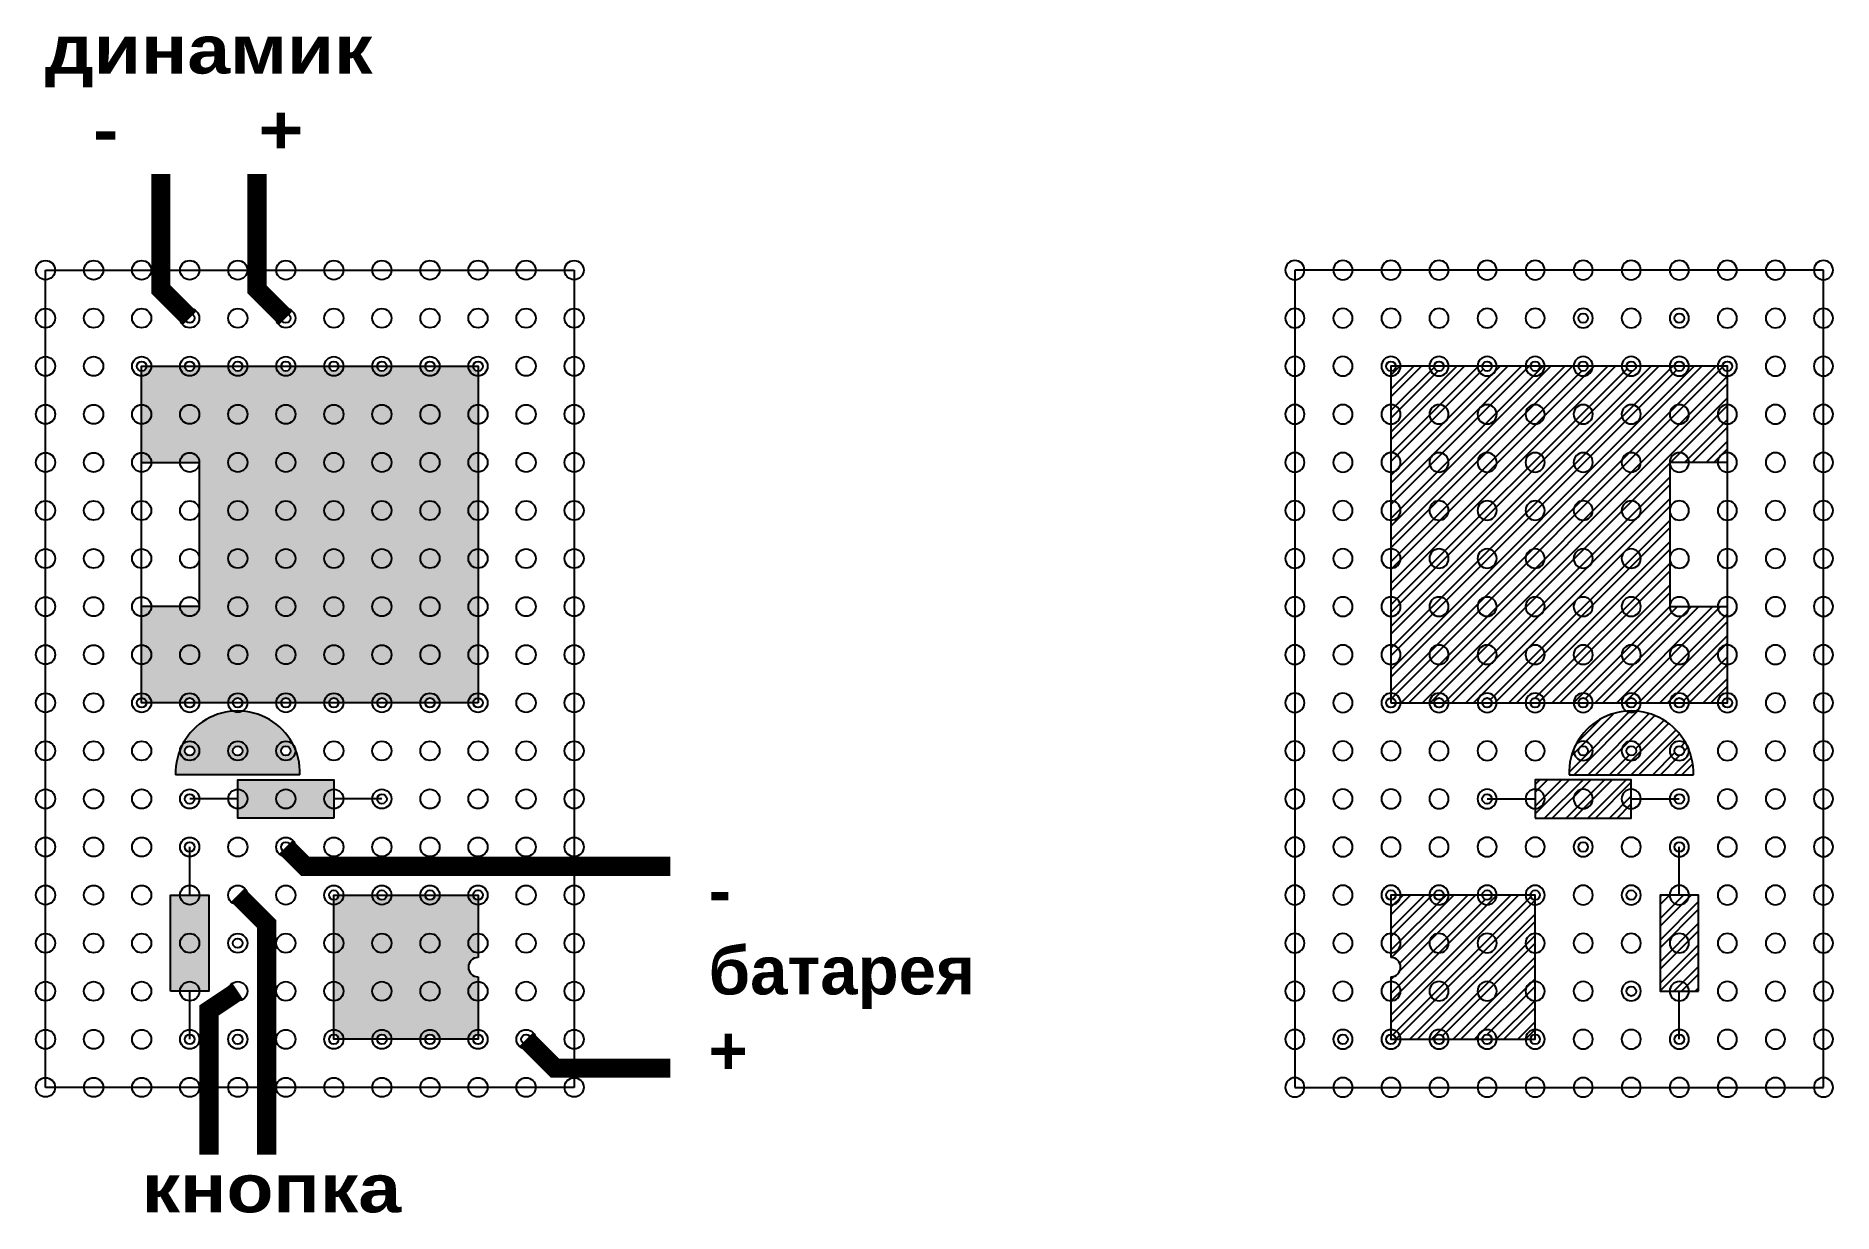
# Model space of a CAD drawing. Header units: millimetres. Extents: x 24.5 to 118, y 3.5 to 64.7.
import ezdxf

# ---------------------------------------------------------------- set-up
doc = ezdxf.new("R2010")
doc.units = ezdxf.units.MM
for name, color, linetype in [('Детали', 7, 'Continuous'), ('Провода', 170, 'Continuous'), ('Сетка', 90, 'Continuous')]:
    doc.layers.add(name, color=color, linetype=linetype)

# ---------------------------------------------------------------- blocks, each defined once
blk = doc.blocks.new('*U1')
at = {"layer": 'Сетка'}
blk.add_circle((0, 0), 0.5, dxfattribs=at)
blk = doc.blocks.new('*U2')
at = {"layer": 'Сетка', "color": 0, "linetype": 'ByBlock', "lineweight": -2, "transparency": 16777216}
for p in [(0, 42.5), (2.5, 42.5), (5, 42.5), (7.5, 42.5), (10, 42.5), (12.5, 42.5), (15, 42.5), (17.5, 42.5), (20, 42.5), (22.5, 42.5), (25, 42.5), (27.5, 42.5), (0, 40), (2.5, 40), (5, 40), (7.5, 40), (10, 40), (12.5, 40), (15, 40), (17.5, 40), (20, 40), (22.5, 40), (25, 40), (27.5, 40), (0, 37.5), (2.5, 37.5), (5, 37.5), (7.5, 37.5), (10, 37.5), (12.5, 37.5), (15, 37.5), (17.5, 37.5), (20, 37.5), (22.5, 37.5), (25, 37.5), (27.5, 37.5), (0, 35), (2.5, 35), (5, 35), (7.5, 35), (10, 35), (12.5, 35), (15, 35), (17.5, 35), (20, 35), (22.5, 35), (25, 35), (27.5, 35), (0, 32.5), (2.5, 32.5), (5, 32.5), (7.5, 32.5), (10, 32.5), (12.5, 32.5), (15, 32.5), (17.5, 32.5), (20, 32.5), (22.5, 32.5), (25, 32.5), (27.5, 32.5), (0, 30), (2.5, 30), (5, 30), (7.5, 30), (10, 30), (12.5, 30), (15, 30), (17.5, 30), (20, 30), (22.5, 30), (25, 30), (27.5, 30), (0, 27.5), (2.5, 27.5), (5, 27.5), (7.5, 27.5), (10, 27.5), (12.5, 27.5), (15, 27.5), (17.5, 27.5), (20, 27.5), (22.5, 27.5), (25, 27.5), (27.5, 27.5), (0, 25), (2.5, 25), (5, 25), (7.5, 25), (10, 25), (12.5, 25), (15, 25), (17.5, 25), (20, 25), (22.5, 25), (25, 25), (27.5, 25), (0, 22.5), (2.5, 22.5), (5, 22.5), (7.5, 22.5), (10, 22.5), (12.5, 22.5), (15, 22.5), (17.5, 22.5), (20, 22.5), (22.5, 22.5), (25, 22.5), (27.5, 22.5), (0, 20), (2.5, 20), (5, 20), (7.5, 20), (10, 20), (12.5, 20), (15, 20), (17.5, 20), (20, 20), (22.5, 20), (25, 20), (27.5, 20), (0, 17.5), (2.5, 17.5), (5, 17.5), (7.5, 17.5), (10, 17.5), (12.5, 17.5), (15, 17.5), (17.5, 17.5), (20, 17.5), (22.5, 17.5), (25, 17.5), (27.5, 17.5), (0, 15), (2.5, 15), (5, 15), (7.5, 15), (10, 15), (12.5, 15), (15, 15), (17.5, 15), (20, 15), (22.5, 15), (25, 15), (27.5, 15), (0, 12.5), (2.5, 12.5), (5, 12.5), (7.5, 12.5), (10, 12.5), (12.5, 12.5), (15, 12.5), (17.5, 12.5), (20, 12.5), (22.5, 12.5), (25, 12.5), (27.5, 12.5), (0, 10), (2.5, 10), (5, 10), (7.5, 10), (10, 10), (12.5, 10), (15, 10), (17.5, 10), (20, 10), (22.5, 10), (25, 10), (27.5, 10), (0, 7.5), (2.5, 7.5), (5, 7.5), (7.5, 7.5), (10, 7.5), (12.5, 7.5), (15, 7.5), (17.5, 7.5), (20, 7.5), (22.5, 7.5), (25, 7.5), (27.5, 7.5), (0, 5), (2.5, 5), (5, 5), (7.5, 5), (10, 5), (12.5, 5), (15, 5), (17.5, 5), (20, 5), (22.5, 5), (25, 5), (27.5, 5), (0, 2.5), (2.5, 2.5), (5, 2.5), (7.5, 2.5), (10, 2.5), (12.5, 2.5), (15, 2.5), (17.5, 2.5), (20, 2.5), (22.5, 2.5), (25, 2.5), (27.5, 2.5), (0, 0), (2.5, 0), (5, 0), (7.5, 0), (10, 0), (12.5, 0), (15, 0), (17.5, 0), (20, 0), (22.5, 0), (25, 0), (27.5, 0)]:
    blk.add_blockref('*U1', p, dxfattribs=at)
blk = doc.blocks.new('*U3')
at = {"layer": 'Сетка'}
blk.add_circle((0, 0), 0.5, dxfattribs=at)
blk = doc.blocks.new('*U4')
at = {"layer": 'Сетка', "color": 0, "linetype": 'ByBlock', "lineweight": -2, "transparency": 16777216}
for p in [(0, 42.5), (2.5, 42.5), (5, 42.5), (7.5, 42.5), (10, 42.5), (12.5, 42.5), (15, 42.5), (17.5, 42.5), (20, 42.5), (22.5, 42.5), (25, 42.5), (27.5, 42.5), (0, 40), (2.5, 40), (5, 40), (7.5, 40), (10, 40), (12.5, 40), (15, 40), (17.5, 40), (20, 40), (22.5, 40), (25, 40), (27.5, 40), (0, 37.5), (2.5, 37.5), (5, 37.5), (7.5, 37.5), (10, 37.5), (12.5, 37.5), (15, 37.5), (17.5, 37.5), (20, 37.5), (22.5, 37.5), (25, 37.5), (27.5, 37.5), (0, 35), (2.5, 35), (5, 35), (7.5, 35), (10, 35), (12.5, 35), (15, 35), (17.5, 35), (20, 35), (22.5, 35), (25, 35), (27.5, 35), (0, 32.5), (2.5, 32.5), (5, 32.5), (7.5, 32.5), (10, 32.5), (12.5, 32.5), (15, 32.5), (17.5, 32.5), (20, 32.5), (22.5, 32.5), (25, 32.5), (27.5, 32.5), (0, 30), (2.5, 30), (5, 30), (7.5, 30), (10, 30), (12.5, 30), (15, 30), (17.5, 30), (20, 30), (22.5, 30), (25, 30), (27.5, 30), (0, 27.5), (2.5, 27.5), (5, 27.5), (7.5, 27.5), (10, 27.5), (12.5, 27.5), (15, 27.5), (17.5, 27.5), (20, 27.5), (22.5, 27.5), (25, 27.5), (27.5, 27.5), (0, 25), (2.5, 25), (5, 25), (7.5, 25), (10, 25), (12.5, 25), (15, 25), (17.5, 25), (20, 25), (22.5, 25), (25, 25), (27.5, 25), (0, 22.5), (2.5, 22.5), (5, 22.5), (7.5, 22.5), (10, 22.5), (12.5, 22.5), (15, 22.5), (17.5, 22.5), (20, 22.5), (22.5, 22.5), (25, 22.5), (27.5, 22.5), (0, 20), (2.5, 20), (5, 20), (7.5, 20), (10, 20), (12.5, 20), (15, 20), (17.5, 20), (20, 20), (22.5, 20), (25, 20), (27.5, 20), (0, 17.5), (2.5, 17.5), (5, 17.5), (7.5, 17.5), (10, 17.5), (12.5, 17.5), (15, 17.5), (17.5, 17.5), (20, 17.5), (22.5, 17.5), (25, 17.5), (27.5, 17.5), (0, 15), (2.5, 15), (5, 15), (7.5, 15), (10, 15), (12.5, 15), (15, 15), (17.5, 15), (20, 15), (22.5, 15), (25, 15), (27.5, 15), (0, 12.5), (2.5, 12.5), (5, 12.5), (7.5, 12.5), (10, 12.5), (12.5, 12.5), (15, 12.5), (17.5, 12.5), (20, 12.5), (22.5, 12.5), (25, 12.5), (27.5, 12.5), (0, 10), (2.5, 10), (5, 10), (7.5, 10), (10, 10), (12.5, 10), (15, 10), (17.5, 10), (20, 10), (22.5, 10), (25, 10), (27.5, 10), (0, 7.5), (2.5, 7.5), (5, 7.5), (7.5, 7.5), (10, 7.5), (12.5, 7.5), (15, 7.5), (17.5, 7.5), (20, 7.5), (22.5, 7.5), (25, 7.5), (27.5, 7.5), (0, 5), (2.5, 5), (5, 5), (7.5, 5), (10, 5), (12.5, 5), (15, 5), (17.5, 5), (20, 5), (22.5, 5), (25, 5), (27.5, 5), (0, 2.5), (2.5, 2.5), (5, 2.5), (7.5, 2.5), (10, 2.5), (12.5, 2.5), (15, 2.5), (17.5, 2.5), (20, 2.5), (22.5, 2.5), (25, 2.5), (27.5, 2.5), (0, 0), (2.5, 0), (5, 0), (7.5, 0), (10, 0), (12.5, 0), (15, 0), (17.5, 0), (20, 0), (22.5, 0), (25, 0), (27.5, 0)]:
    blk.add_blockref('*U3', p, dxfattribs=at)

msp = doc.modelspace()

# ---------------------------------------------------------------- hatches: boundary and pattern name
at = {"layer": 'Детали', "true_color": 0xf8d731}
h = msp.add_hatch(color=40, dxfattribs=at)
h.dxf.hatch_style = 1
h.paths.add_polyline_path([(34.75, 47.5), (32.75, 47.5, -1), (32.25, 47.5), (30.25, 47.5, -0.414214), (30, 47.25), (30, 42.5), (33, 42.5), (33, 35), (30, 35), (30, 30.25, -0.414214), (30.25, 30), (32.25, 30, -1), (32.75, 30), (34.75, 30, -1), (35.25, 30), (37.25, 30, -1), (37.75, 30), (39.75, 30, -1), (40.25, 30), (42.25, 30, -1), (42.75, 30), (44.75, 30, -1), (45.25, 30), (47.25, 30, -0.414214), (47.5, 30.25), (47.5, 47.25, -0.414214), (47.25, 47.5), (45.25, 47.5, -1), (44.75, 47.5), (42.75, 47.5, -1), (42.25, 47.5), (40.25, 47.5, -1), (39.75, 47.5), (37.75, 47.5, -1), (37.25, 47.5), (35.25, 47.5, -1)])
h.paths.add_polyline_path([(42.75, 12.5), (44.75, 12.5, -1), (45.25, 12.5), (47.25, 12.5, -0.414214), (47.5, 12.75), (47.5, 15.75, -1), (47.5, 16.75), (47.5, 19.75, -0.414214), (47.25, 20), (45.25, 20, -1), (44.75, 20), (42.75, 20, -1), (42.25, 20), (40.25, 20, -0.414214), (40, 19.75), (40, 12.75, -0.414214), (40.25, 12.5), (42.25, 12.5, -1)])
h.paths.add_polyline_path([(33.5, 15), (33.5, 20), (31.5, 20), (31.5, 15)])
h.paths.add_polyline_path([(40, 26), (35, 26), (35, 24), (40, 24)])
h.paths.add_polyline_path([(38.237, 26.257, 1.026125), (31.763, 26.257)])
h.paths.add_polyline_path([(35.25, 27.5, -1), (34.75, 27.5, -1)], flags=16)
h.paths.add_polyline_path([(32.75, 27.5, -1), (32.25, 27.5, -1)], flags=16)
h.paths.add_polyline_path([(37.75, 27.5, -1), (37.25, 27.5, -1)], flags=16)
at = {"layer": 'Детали', "true_color": 0xc8c92d}
h = msp.add_hatch(dxfattribs=at)
h.set_pattern_fill('STEEL', color=52, scale=0.25)
h.set_pattern_definition([(45, (30, 0), (-0.561266, 0.561266), []), (45, (30, 0.3969), (-0.561266, 0.561266), [])])
h.paths.add_polyline_path([(107.25, 47.5), (105.25, 47.5, -1), (104.75, 47.5), (102.75, 47.5, -1), (102.25, 47.5), (100.25, 47.5, -1), (99.75, 47.5), (97.75, 47.5, -1), (97.25, 47.5), (95.25, 47.5, -0.414214), (95, 47.25), (95, 30.25, -0.414214), (95.25, 30), (97.25, 30, -1), (97.75, 30), (99.75, 30, -1), (100.25, 30), (102.25, 30, -1), (102.75, 30), (104.75, 30, -1), (105.25, 30), (107.25, 30, -1), (107.75, 30), (109.75, 30, -1), (110.25, 30), (112.25, 30, -0.414214), (112.5, 30.25), (112.5, 35), (109.5, 35), (109.5, 42.5), (112.5, 42.5), (112.5, 47.25, -0.414214), (112.25, 47.5), (110.25, 47.5, -1), (109.75, 47.5), (107.75, 47.5, -1)])
h.paths.add_polyline_path([(100.25, 12.5), (102.25, 12.5, -0.414214), (102.5, 12.75), (102.5, 19.75, -0.414214), (102.25, 20), (100.25, 20, -1), (99.75, 20), (97.75, 20, -1), (97.25, 20), (95.25, 20, -0.414214), (95, 19.75), (95, 16.75, -1), (95, 15.75), (95, 12.75, -0.414214), (95.25, 12.5), (97.25, 12.5, -1), (97.75, 12.5), (99.75, 12.5, -1)])
h.paths.add_polyline_path([(111, 15), (111, 20), (109, 20), (109, 15)])
h.paths.add_polyline_path([(107.5, 26), (102.5, 26), (102.5, 24), (107.5, 24)])
h.paths.add_polyline_path([(110.737, 26.257, 1.026125), (104.263, 26.257)])
h.paths.add_polyline_path([(107.75, 27.5, -1), (107.25, 27.5, -1)], flags=16)
h.paths.add_polyline_path([(110.25, 27.5, -1), (109.75, 27.5, -1)], flags=16)
h.paths.add_polyline_path([(105.25, 27.5, -1), (104.75, 27.5, -1)], flags=16)

# ---------------------------------------------------------------- linework, layer by layer
at = {"layer": 'Детали', "color": 2}
for p, q in [((30, 42.5), (33, 42.5)), ((33, 42.5), (33, 35)), ((112.5, 42.5), (109.5, 42.5)), ((109.5, 42.5), (109.5, 35)), ((33, 35), (30, 35)), ((109.5, 35), (112.5, 35)), ((38.237, 26.257), (31.763, 26.257)), ((104.263, 26.257), (110.737, 26.257)), ((35, 25), (32.5, 25)), ((42.5, 25), (40, 25)), ((100, 25), (102.5, 25)), ((107.5, 25), (110, 25)), ((32.5, 20), (32.5, 22.5)), ((110, 20), (110, 22.5)), ((32.5, 12.5), (32.5, 15)), ((110, 12.5), (110, 15))]:
    msp.add_line(p, q, dxfattribs=at)
for points in [[(47.5, 30), (30, 30), (30, 47.5), (47.5, 47.5)], [(95, 30), (112.5, 30), (112.5, 47.5), (95, 47.5)], [(40, 24), (35, 24), (35, 26), (40, 26)], [(102.5, 24), (107.5, 24), (107.5, 26), (102.5, 26)], [(31.5, 15), (31.5, 20), (33.5, 20), (33.5, 15)], [(111, 15), (111, 20), (109, 20), (109, 15)]]:
    msp.add_lwpolyline(points, close=True, dxfattribs=at)
for points in [[(47.5, 15.75), (47.5, 12.5), (40, 12.5), (40, 20), (47.5, 20), (47.5, 16.75)], [(95, 15.75), (95, 12.5), (102.5, 12.5), (102.5, 20), (95, 20), (95, 16.75)]]:
    msp.add_lwpolyline(points, dxfattribs=at)
for centre in [(32.5, 50), (37.5, 50), (105, 50), (110, 50), (30, 47.5), (32.5, 47.5), (35, 47.5), (37.5, 47.5), (40, 47.5), (42.5, 47.5), (45, 47.5), (47.5, 47.5), (95, 47.5), (97.5, 47.5), (100, 47.5), (102.5, 47.5), (105, 47.5), (107.5, 47.5), (110, 47.5), (112.5, 47.5), (30, 30), (32.5, 30), (35, 30), (37.5, 30), (40, 30), (42.5, 30), (45, 30), (47.5, 30), (95, 30), (97.5, 30), (100, 30), (102.5, 30), (105, 30), (107.5, 30), (110, 30), (112.5, 30), (32.5, 27.5), (35, 27.5), (37.5, 27.5), (105, 27.5), (107.5, 27.5), (110, 27.5), (32.5, 25), (42.5, 25), (100, 25), (110, 25), (32.5, 22.5), (37.5, 22.5), (105, 22.5), (110, 22.5), (40, 20), (42.5, 20), (45, 20), (47.5, 20), (95, 20), (97.5, 20), (100, 20), (102.5, 20), (107.5, 20), (35, 17.5), (107.5, 15), (32.5, 12.5), (35, 12.5), (40, 12.5), (42.5, 12.5), (45, 12.5), (47.5, 12.5), (50, 12.5), (92.5, 12.5), (95, 12.5), (97.5, 12.5), (100, 12.5), (102.5, 12.5), (110, 12.5)]:
    msp.add_circle(centre, 0.25, dxfattribs=at)
for centre, radius, start, end in [((35, 26.34), 3.238, 358.52255, 181.47745), ((107.5, 26.34), 3.238, 358.52255, 181.47745), ((47.5, 16.25), 0.5, 90, 270), ((95, 16.25), 0.5, 270, 90)]:
    msp.add_arc(centre, radius, start, end, dxfattribs=at)
at = {"layer": 'Провода', "const_width": 1}
for points in [[(32.5, 50), (31, 51.5), (31, 57.5)], [(37.5, 50), (36, 51.5), (36, 57.5)], [(37.5, 22.5), (38.5, 21.5), (57.5, 21.5)], [(35, 20), (36.5, 18.5), (36.5, 6.5)], [(35, 15), (33.5, 14), (33.5, 6.5)], [(50, 12.5), (51.5, 11), (57.5, 11)]]:
    msp.add_lwpolyline(points, dxfattribs=at)
at = {"layer": 'Сетка'}
for p, q in [((25, 52.5), (52.5, 52.5)), ((25, 10), (25, 52.5)), ((52.5, 52.5), (52.5, 10)), ((117.5, 52.5), (90, 52.5)), ((90, 52.5), (90, 10)), ((117.5, 10), (117.5, 52.5)), ((52.5, 10), (25, 10)), ((90, 10), (117.5, 10))]:
    msp.add_line(p, q, dxfattribs=at)

# ---------------------------------------------------------------- block references
msp.add_blockref('*U2', (25, 10), dxfattribs=at)
at = {"layer": 'Сетка', "xscale": -1}
msp.add_blockref('*U4', (117.5, 10), dxfattribs=at)

# ---------------------------------------------------------------- texts
at = {"layer": 'Провода', "char_height": 2.5, "attachment_point": 1}
for s, width, insert in [('{\\fArial Black|b0|i0|c204|p34;динамик\\P\\pi-7.5,l10,t10;-^I +}', 15, (24.968, 65.221)), ('{\\fArial Black|b0|i0|c204|p34;кнопка}', 15.5, (30, 6))]:
    msp.add_mtext_dynamic_manual_height_columns(s, width=width, gutter_width=12.5, heights=[0], dxfattribs=dict(at, insert=insert))
at = {"layer": 'Провода'}
note = msp.add_mtext_dynamic_manual_height_columns('{\\fArial|b1|i0|c204|p34;-\\Pбатарея} \\P{\\fArial|b1|i0|c204|p34;+}\\P', width=13.55612, gutter_width=12.5, heights=[11.113, 0], dxfattribs=dict(at, insert=(59.5, 21.5), char_height=2.5, attachment_point=1))
for column, words in zip(note.columns.linked_columns, ['\\P']):
    column.text = words

doc.saveas('drawing.dxf')
